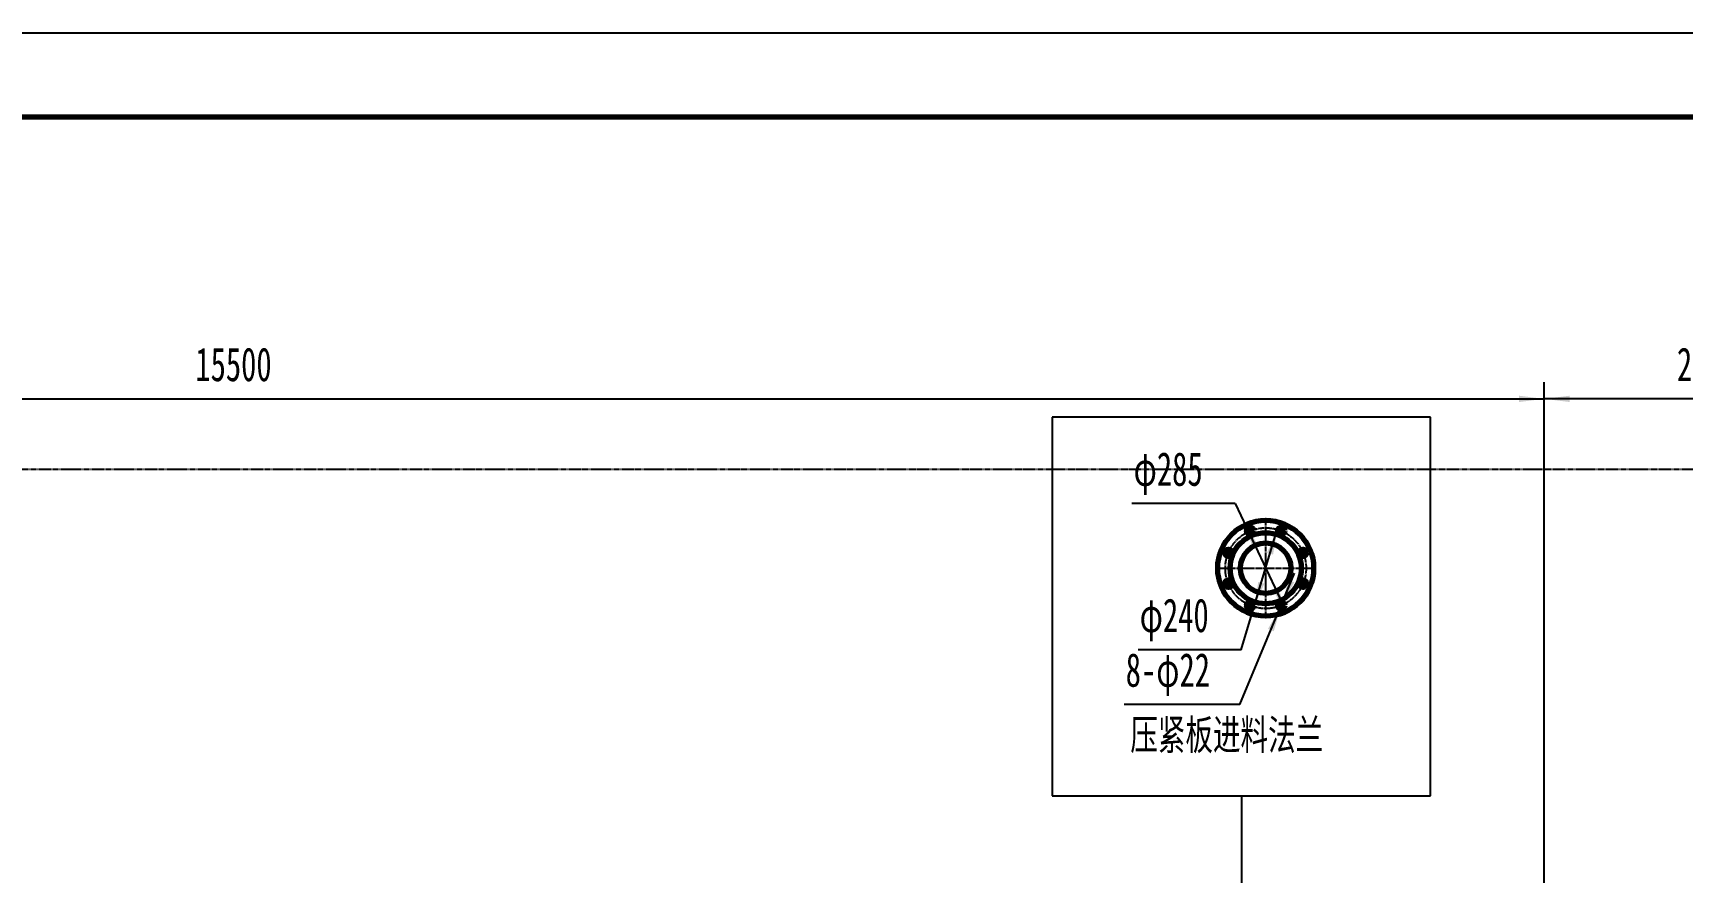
# Model space of a CAD drawing. Header units: millimetres. Extents: x -14850 to 14850, y -10500 to 10500.
# Drawn here: x -5037 to 4764, y 5516 to 10500 of the extents above; entities that cross this region are included whole.
import ezdxf

# ---------------------------------------------------------------- set-up
doc = ezdxf.new("R2010")
doc.units = ezdxf.units.MM
doc.linetypes.add('EB_DASHDOT', pattern=[39, 30, -3, 3, -3])
doc.linetypes.add('EB_DASHDOTDOT', pattern=[45, 30, -3, 3, -3, 3, -3])
for name, color, linetype, lineweight in [('CAXA0', 7, 'Continuous', 70), ('CAXA1', 1, 'EB_DASHDOT', 25), ('CAXA3', 2, 'Continuous', 25), ('CAXA4', 3, 'Continuous', 25)]:
    doc.layers.add(name, color=color, linetype=linetype, lineweight=lineweight)
doc.styles.add('标准', font='', dxfattribs={"width": 0.667})
doc.styles.get('标准').set_extended_font_data('SimSun')
doc.dimstyles.new('标准', dxfattribs={"dimscale": 50, "dimtxt": 4, "dimasz": 3, "dimexe": 2, "dimexo": 0, "dimtad": 1, "dimdec": 1, "dimdsep": 46, "dimtxsty": '标准', "dimcen": 0, "dimdle": 4, "dimaunit": 1, "dimazin": 2, "dimtfac": 1, "dimtdec": 3, "dimtmove": 0, "dimatfit": 3, "dimfxl": 0, "dimtolj": 1, "dimtzin": 0, "dimarcsym": 0})

# ---------------------------------------------------------------- blocks, each defined once
blk = doc.blocks.new('*D82')
at = {"layer": 'CAXA4', "linetype": 'Continuous', "lineweight": 25}
for points in [[(2167.7, 7578.5), (2214.8, 7434.9), (2248.7, 7450.9)], [(2411.1, 7063.1), (2330.1, 7190.7), (2364, 7206.7)]]:
    blk.add_hatch(color=0, dxfattribs=at).paths.add_polyline_path(points, flags=0)
at = {"layer": 'CAXA4', "color": 0, "linetype": 'Continuous', "lineweight": 25}
for q in [(1494.5, 7704.9), (2411.1, 7063.1)]:
    blk.add_line((2108.1, 7704.9), q, dxfattribs=at)
at = {"layer": 'CAXA4', "color": 0, "linetype": 'Continuous', "lineweight": 25, "insert": (1504.5, 8010.2), "char_height": 200, "attachment_point": 1, "style": '标准'}
blk.add_mtext('\\fSimSun|b0|i0|p34;φ285', dxfattribs=at)
blk = doc.blocks.new('*D83')
at = {"layer": 'CAXA4', "linetype": 'Continuous', "lineweight": 25}
for points in [[(2358.3, 7550.7), (2333.2, 7401.6), (2297.3, 7412.4)], [(2220.5, 7090.9), (2281.5, 7229.2), (2245.6, 7240)]]:
    blk.add_hatch(color=0, dxfattribs=at).paths.add_polyline_path(points, flags=0)
at = {"layer": 'CAXA4', "color": 0, "linetype": 'Continuous', "lineweight": 25}
for q in [(2358.3, 7550.7), (1530.5, 6836.1)]:
    blk.add_line((2144.1, 6836.1), q, dxfattribs=at)
at = {"layer": 'CAXA4', "color": 0, "linetype": 'Continuous', "lineweight": 25, "insert": (1540.5, 7141.3), "char_height": 200, "attachment_point": 1, "style": '标准'}
blk.add_mtext('\\fSimSun|b0|i0|p34;φ240', dxfattribs=at)
blk = doc.blocks.new('*D84')
at = {"layer": 'CAXA4', "linetype": 'Continuous', "lineweight": 25}
for points in [[(2384.3, 7106.4), (2459.5, 7237.6), (2424.9, 7252.1)], [(2378.2, 7091.7), (2337.6, 6946.1), (2303, 6960.5)]]:
    blk.add_hatch(color=0, dxfattribs=at).paths.add_polyline_path(points, flags=0)
at = {"layer": 'CAXA4', "color": 0, "linetype": 'Continuous', "lineweight": 25}
for q in [(2461.5, 7291), (1447.4, 6511.3)]:
    blk.add_line((2135.5, 6511.3), q, dxfattribs=at)
at = {"layer": 'CAXA4', "color": 0, "linetype": 'Continuous', "lineweight": 25, "insert": (1457.4, 6816.6), "char_height": 200, "attachment_point": 1, "style": '标准'}
blk.add_mtext('\\fSimSun|b0|i0|p34;8-φ22', dxfattribs=at)
blk = doc.blocks.new('*D262')
at = {"layer": 'CAXA4', "linetype": 'Continuous', "lineweight": 25}
for points in [[(3945.3, 8326.6), (4095.3, 8345.4), (4095.3, 8307.9)], [(5945.3, 8326.6), (5795.3, 8345.4), (5795.3, 8307.9)]]:
    blk.add_hatch(color=0, dxfattribs=at).paths.add_polyline_path(points, flags=0)
at = {"layer": 'CAXA4', "color": 0, "linetype": 'Continuous', "lineweight": 25}
for p, q in [((3945.3, 4948.9), (3945.3, 8426.6)), ((5945.3, 7908.9), (5945.3, 8426.6)), ((5945.3, 8326.6), (3945.3, 8326.6))]:
    blk.add_line(p, q, dxfattribs=at)
at = {"layer": 'CAXA4', "color": 0, "linetype": 'Continuous', "lineweight": 25, "insert": (4733.3, 8631.9), "char_height": 200, "attachment_point": 1, "style": '标准'}
blk.add_mtext('\\fSimSun|b0|i0|p34;2000', dxfattribs=at)
blk = doc.blocks.new('*D271')
at = {"layer": 'CAXA4', "linetype": 'Continuous', "lineweight": 25}
for points in [[(-11554.7, 8326.6), (-11404.7, 8307.9), (-11404.7, 8345.4)], [(3945.3, 8326.6), (3795.3, 8307.9), (3795.3, 8345.4)]]:
    blk.add_hatch(color=0, dxfattribs=at).paths.add_polyline_path(points, flags=0)
at = {"layer": 'CAXA4', "color": 0, "linetype": 'Continuous', "lineweight": 25}
for p, q in [((-11554.7, 4413.9), (-11554.7, 8426.6)), ((3945.3, 4948.9), (3945.3, 8426.6)), ((-11554.7, 8326.6), (3945.3, 8326.6))]:
    blk.add_line(p, q, dxfattribs=at)
at = {"layer": 'CAXA4', "color": 0, "linetype": 'Continuous', "lineweight": 25, "insert": (-4072.2, 8631.9), "char_height": 200, "attachment_point": 1, "style": '标准'}
blk.add_mtext('\\fSimSun|b0|i0|p34;15500', dxfattribs=at)
blk = doc.blocks.new('CAXBLOCK263', base_point=(14350, -10000))
at = {"layer": 'CAXA0', "linetype": 'Continuous', "lineweight": 70}
blk.add_line((14350, 10000), (-13600, 10000), dxfattribs=at)
at = {"layer": 'CAXA3', "linetype": 'Continuous', "lineweight": 25}
blk.add_line((-14850, 10500), (14850, 10500), dxfattribs=at)

msp = doc.modelspace()

# ---------------------------------------------------------------- linework, layer by layer
at = {"layer": 'CAXA0'}
for centre, radius in [((2289.41, 7320.79), 285), ((2197.57, 7542.52), 22), ((2381.26, 7542.52), 22), ((2289.41, 7320.79), 211), ((2289.41, 7320.79), 150), ((2067.68, 7412.64), 22), ((2511.14, 7412.64), 22), ((2067.68, 7228.95), 22), ((2511.14, 7228.95), 22), ((2197.57, 7099.06), 22), ((2381.26, 7099.06), 22)]:
    msp.add_circle(centre, radius, dxfattribs=at)
at = {"layer": 'CAXA1', "linetype": 'EB_DASHDOT', "lineweight": 25}
for p, q in [((2171.7, 7531.81), (2223.44, 7553.24)), ((2208.28, 7516.66), (2186.85, 7568.39)), ((2289.41, 7029.79), (2289.41, 7611.79)), ((2355.39, 7553.24), (2407.13, 7531.81)), ((2370.54, 7516.66), (2391.97, 7568.39)), ((2093.55, 7401.92), (2041.81, 7423.35)), ((2056.97, 7386.77), (2078.4, 7438.51)), ((2485.28, 7401.92), (2537.01, 7423.35)), ((2500.43, 7438.51), (2521.86, 7386.77)), ((1998.41, 7320.79), (2580.41, 7320.79)), ((2078.4, 7203.08), (2056.97, 7254.82)), ((2521.86, 7254.82), (2500.43, 7203.08)), ((2093.55, 7239.66), (2041.81, 7218.23)), ((2485.28, 7239.66), (2537.01, 7218.23)), ((2223.44, 7088.35), (2171.7, 7109.78)), ((2208.28, 7124.93), (2186.85, 7073.19)), ((2407.13, 7109.78), (2355.39, 7088.35)), ((2370.54, 7124.93), (2391.97, 7073.19))]:
    msp.add_line(p, q, dxfattribs=at)
msp.add_circle((2289.41, 7320.79), 240, dxfattribs=at)
at = {"layer": 'CAXA4'}
for p, q in [((3269.6, 8217.76), (1019.6, 8217.76)), ((1019.6, 8217.76), (1019.6, 5967.76)), ((3269.6, 5967.76), (3269.6, 8217.76)), ((1019.6, 5967.76), (3269.6, 5967.76)), ((2144.6, 5967.76), (2144.6, 5256.68))]:
    msp.add_line(p, q, dxfattribs=at)
at = {"layer": 'CAXA4', "color": 5, "linetype": 'EB_DASHDOTDOT', "lineweight": 25}
msp.add_line((-13600, 7908.92), (5945.26, 7908.92), dxfattribs=at)

# ---------------------------------------------------------------- block references
at = {"layer": 'CAXA0'}
msp.add_blockref('CAXBLOCK263', (14350, -10000), dxfattribs=at)

# ---------------------------------------------------------------- texts
at = {"layer": 'CAXA4', "linetype": 'Continuous', "lineweight": 25, "insert": (1484.61, 6421.59), "char_height": 180, "attachment_point": 1, "style": '标准'}
msp.add_mtext('\\fSimSun|b0|i0|p34;压紧板进料法兰\\P', dxfattribs=at)

# ---------------------------------------------------------------- dimensions: what is measured, and where the dimension line sits
at = {"layer": 'CAXA4'}
for base, p1, text, picture, middle in [((-3804.74, 8326.62), (-11554.74, 4413.92), '\\fSimSun;15500', '*D271', (-3804.74, 8494.87)), ((4945.26, 8326.62), (5945.26, 7908.92), '\\fSimSun;2000', '*D262', (4945.26, 8494.87))]:
    dim = msp.add_linear_dim(base=base, p1=p1, p2=(3945.26, 4948.92), text=text, dimstyle='标准', dxfattribs=at)
    dim.commit()
    dim.dimension.update_dxf_attribs({"geometry": picture, "text_midpoint": middle})
for p1, p2, text, picture, middle in [((2411.09, 7063.08), (2167.73, 7578.51), '\\fSimSun;φ285', '*D82', (1734.57, 7873.15)), ((2358.32, 7550.69), (2220.51, 7090.9), '\\fSimSun;φ240', '*D83', (1770.64, 7004.32)), ((2384.34, 7106.44), (2378.17, 7091.68), '\\fSimSun;8-φ22', '*D84', (1724.76, 6679.58))]:
    dim = msp.add_diameter_dim_2p(p1=p1, p2=p2, text=text, dimstyle='标准', dxfattribs=at)
    dim.commit()
    dim.dimension.update_dxf_attribs({"geometry": picture, "text_midpoint": middle})

doc.saveas('drawing.dxf')
